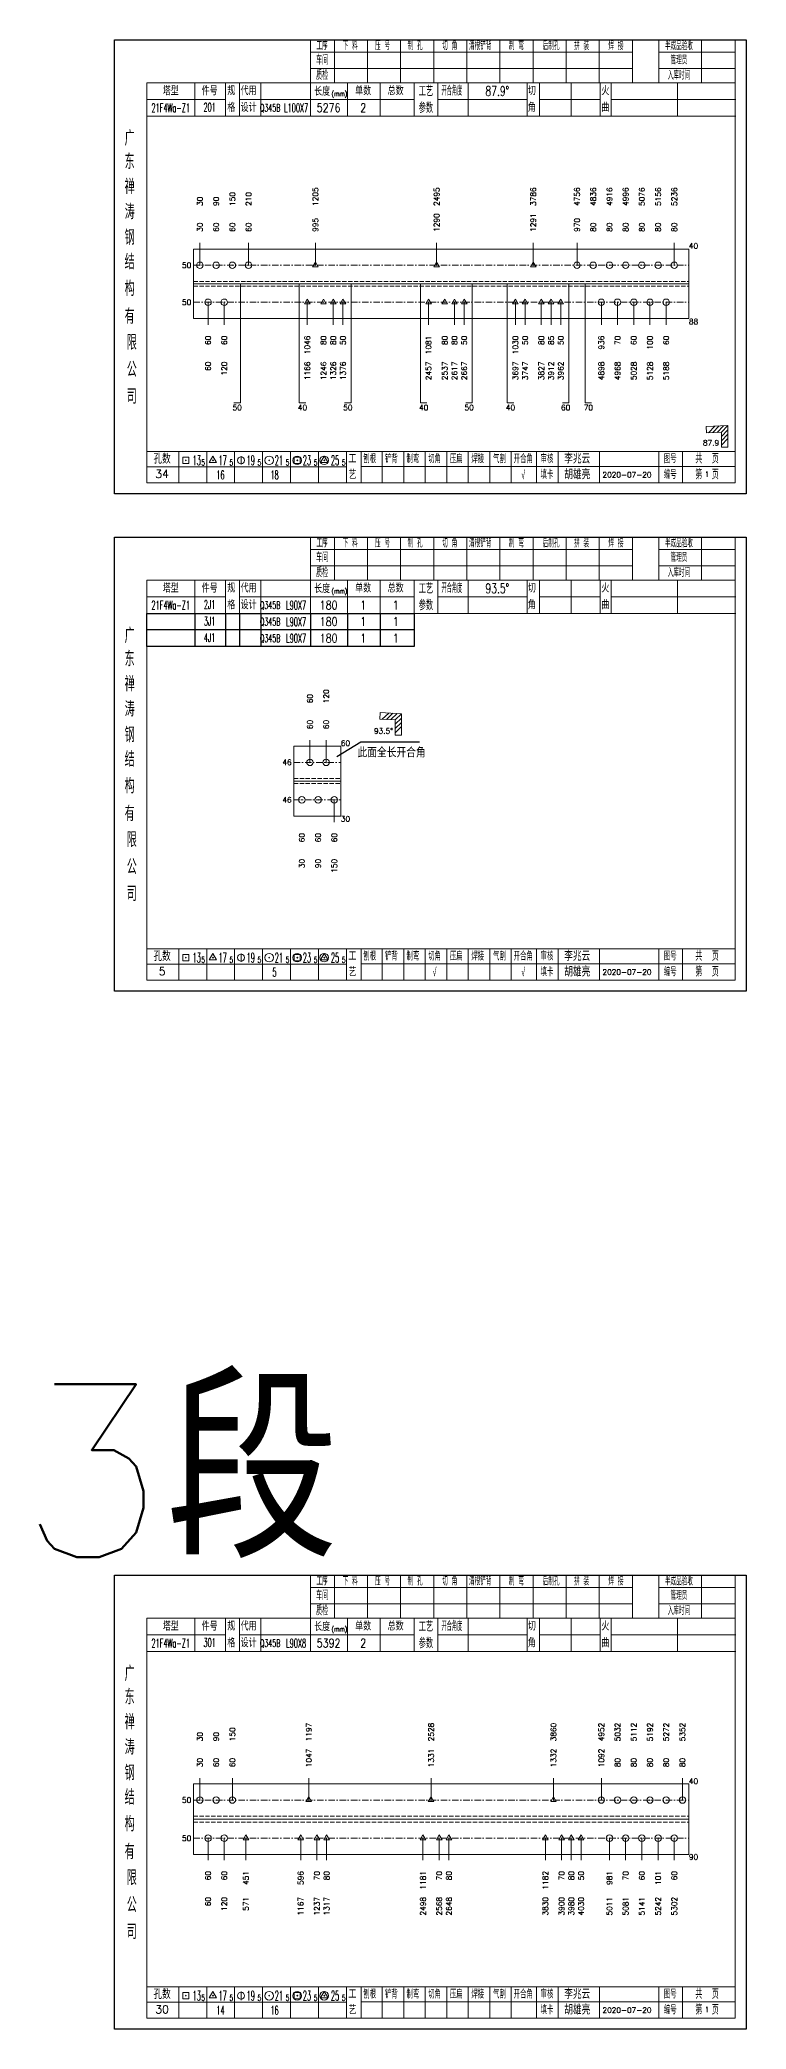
# Model space of a CAD drawing. Extents: x 1310 to 15542, y -76 to 8381.
# Drawn here: x 1482 to 1809, y 4374 to 5294 of the extents above; entities that cross this region are included whole.
import ezdxf
from ezdxf.enums import TextEntityAlignment as Align

# ---------------------------------------------------------------- set-up
doc = ezdxf.new("R2010")
doc.units = 0
doc.header["$MEASUREMENT"] = 0
doc.linetypes.add('一点画线', pattern=[5.2, 3, -1, 0.2, -1])
doc.linetypes.add('虚线', pattern=[2.75, 2, -0.75])
doc.layers.get('0').update_dxf_attribs({"linetype": 'CONTINUOUS', "lineweight": 25})
for name, color, linetype, lineweight in [('1', 7, 'CONTINUOUS', 25), ('2', 7, 'CONTINUOUS', 25), ('4', 7, 'CONTINUOUS', 25), ('5', 7, 'CONTINUOUS', 25)]:
    doc.layers.add(name, color=color, linetype=linetype, lineweight=lineweight)
doc.layers.add('文字', color=4, linetype='CONTINUOUS')
doc.styles.add('HZ', font='txt.shx', dxfattribs={"width": 0.7, "oblique": 12, "bigfont": 'hztxt.shx'})
doc.styles.get("Standard").update_dxf_attribs({"font": 'simplex.shx', "width": 0.7, "height": 3, "bigfont": 'gbhzfs.shx'})

# ---------------------------------------------------------------- blocks, each defined once
blk = doc.blocks.new('孔21.5')
at = {"layer": '5', "color": 7, "linetype": 'Continuous', "lineweight": 13}
for p, q in [((-0.1, -0.1), (0.1, 0.1)), ((0.1, -0.1), (-0.1, 0.1))]:
    blk.add_line(p, q, dxfattribs=at)
blk.add_circle((0, 0), 1, dxfattribs=at)
blk = doc.blocks.new('孔17.5')
at = {"layer": '5', "color": 7, "linetype": 'Continuous', "lineweight": 13}
for p, q in [((0, 1), (-0.866, -0.5)), ((-0.1, -0.1), (0.1, 0.1)), ((0.1, -0.1), (-0.1, 0.1)), ((0.866, -0.5), (0, 1)), ((-0.866, -0.5), (0.866, -0.5))]:
    blk.add_line(p, q, dxfattribs=at)
blk = doc.blocks.new('CTJGK')
at = {"color": 6, "linetype": 'Continuous'}
for p, q in [((0, 209.97), (292.13, 209.97)), ((0, 0), (0, 209.97)), ((292.13, 209.97), (292.13, 0)), ((292.13, 0), (0, 0))]:
    blk.add_line(p, q, dxfattribs=at)

msp = doc.modelspace()

# ---------------------------------------------------------------- linework, layer by layer
at = {"color": 7, "linetype": 'Continuous', "lineweight": 13}
for p, q in [((1555.922, 5189.404), (1555.922, 5199.854)), ((1578.422, 5189.404), (1578.422, 5199.854)), ((1609.322, 5189.404), (1609.322, 5199.854)), ((1665.389, 5189.404), (1665.389, 5199.854)), ((1710.052, 5189.404), (1710.052, 5199.854)), ((1730.302, 5189.404), (1730.302, 5199.854)), ((1775.302, 5189.404), (1775.302, 5199.854)), ((1559.672, 5172.304), (1559.672, 5161.854)), ((1567.172, 5172.304), (1567.172, 5161.854)), ((1605.572, 5172.304), (1605.572, 5161.854)), ((1617.572, 5172.304), (1617.572, 5161.854)), ((1622.072, 5172.304), (1622.072, 5161.854)), ((1661.639, 5172.304), (1661.639, 5161.854)), ((1673.639, 5172.304), (1673.639, 5161.854)), ((1678.139, 5172.304), (1678.139, 5161.854)), ((1701.802, 5172.304), (1701.802, 5161.854)), ((1706.302, 5172.304), (1706.302, 5161.854)), ((1713.802, 5172.304), (1713.802, 5161.854)), ((1718.302, 5172.304), (1718.302, 5161.854)), ((1722.802, 5172.304), (1722.802, 5161.854)), ((1741.552, 5172.304), (1741.552, 5161.854)), ((1749.052, 5172.304), (1749.052, 5161.854)), ((1756.552, 5172.304), (1756.552, 5161.854)), ((1764.052, 5172.304), (1764.052, 5161.854)), ((1771.552, 5172.304), (1771.552, 5161.854)), ((1606.81, 4959.551), (1606.81, 4969.884)), ((1614.31, 4959.551), (1614.31, 4969.884)), ((1618.06, 4942.217), (1618.06, 4931.884)), ((1555.922, 4479.717), (1555.922, 4489.884)), ((1570.922, 4479.717), (1570.922, 4489.884)), ((1606.263, 4479.717), (1606.263, 4489.884)), ((1662.823, 4479.717), (1662.823, 4489.884)), ((1719.425, 4479.717), (1719.425, 4489.884)), ((1741.552, 4479.717), (1741.552, 4489.884)), ((1779.052, 4479.717), (1779.052, 4489.884)), ((1559.672, 4462.051), (1559.672, 4451.884)), ((1567.172, 4462.051), (1567.172, 4451.884)), ((1577.186, 4462.051), (1577.186, 4451.884)), ((1602.513, 4462.051), (1602.513, 4451.884)), ((1610.013, 4462.051), (1610.013, 4451.884)), ((1614.513, 4462.051), (1614.513, 4451.884)), ((1659.073, 4462.051), (1659.073, 4451.884)), ((1666.573, 4462.051), (1666.573, 4451.884)), ((1671.073, 4462.051), (1671.073, 4451.884)), ((1715.675, 4462.051), (1715.675, 4451.884)), ((1723.175, 4462.051), (1723.175, 4451.884)), ((1727.675, 4462.051), (1727.675, 4451.884)), ((1732.175, 4462.051), (1732.175, 4451.884)), ((1745.302, 4462.051), (1745.302, 4451.884)), ((1752.802, 4462.051), (1752.802, 4451.884)), ((1760.302, 4462.051), (1760.302, 4451.884)), ((1767.802, 4462.051), (1767.802, 4451.884)), ((1775.302, 4462.051), (1775.302, 4451.884))]:
    msp.add_line(p, q, dxfattribs=at)
at = {"color": 7, "linetype": 'Continuous', "lineweight": 18}
for p, q in [((1552.922, 5196.904), (1552.922, 5164.804)), ((1552.922, 5196.904), (1782.052, 5196.904)), ((1782.052, 5196.904), (1782.052, 5164.804)), ((1552.922, 5180.854), (1782.052, 5180.854)), ((1599.31, 4967.051), (1621.06, 4967.051)), ((1621.06, 4967.051), (1621.06, 4934.717)), ((1599.31, 4950.884), (1621.06, 4950.884)), ((1552.922, 4487.217), (1552.922, 4454.551)), ((1552.922, 4487.217), (1782.052, 4487.217)), ((1782.052, 4487.217), (1782.052, 4454.551)), ((1552.922, 4470.884), (1782.052, 4470.884))]:
    msp.add_line(p, q, dxfattribs=at)
at = {"color": 3, "linetype": '一点画线', "lineweight": 13}
for p, q in [((1552.922, 5189.404), (1782.052, 5189.404)), ((1552.922, 5172.304), (1782.052, 5172.304)), ((1599.31, 4959.551), (1621.06, 4959.551)), ((1599.31, 4942.217), (1621.06, 4942.217)), ((1552.922, 4479.717), (1782.052, 4479.717)), ((1552.922, 4462.051), (1782.052, 4462.051))]:
    msp.add_line(p, q, dxfattribs=at)
at = {"color": 1, "linetype": '虚线', "lineweight": 18}
for p, q in [((1552.922, 5181.904), (1782.052, 5181.904)), ((1552.922, 5179.804), (1782.052, 5179.804)), ((1599.31, 4952.051), (1621.06, 4952.051)), ((1599.31, 4949.717), (1621.06, 4949.717)), ((1552.922, 4472.217), (1782.052, 4472.217)), ((1552.922, 4469.551), (1782.052, 4469.551))]:
    msp.add_line(p, q, dxfattribs=at)
at = {"linetype": 'Continuous'}
for p, q in [((1531.432, 5028.441), (1654.922, 5028.441)), ((1531.432, 5020.791), (1531.432, 5028.441)), ((1553.552, 5028.441), (1553.552, 5020.791)), ((1567.702, 5028.441), (1567.702, 5020.791)), ((1574.202, 5028.441), (1574.202, 5020.791)), ((1584.072, 5028.441), (1584.072, 5020.791)), ((1607.052, 5028.441), (1607.052, 5020.791)), ((1624.172, 5028.441), (1624.172, 5020.791)), ((1639.222, 5028.441), (1639.222, 5020.791)), ((1654.922, 5028.441), (1654.922, 5020.791)), ((1654.922, 5020.791), (1531.432, 5020.791)), ((1531.432, 5013.141), (1531.432, 5020.791)), ((1553.552, 5020.791), (1553.552, 5013.141)), ((1567.702, 5020.791), (1567.702, 5013.141)), ((1574.202, 5020.791), (1574.202, 5013.141)), ((1584.072, 5020.791), (1584.072, 5013.141)), ((1607.052, 5020.791), (1607.052, 5013.141)), ((1624.172, 5020.791), (1624.172, 5013.141)), ((1639.222, 5020.791), (1639.222, 5013.141)), ((1654.922, 5020.791), (1654.922, 5013.141)), ((1654.922, 5013.141), (1531.432, 5013.141))]:
    msp.add_line(p, q, dxfattribs=at)
at = {"color": 0, "linetype": 'Continuous'}
for p, q in [((1619.175, 4962.229), (1630.367, 4969.062)), ((1630.367, 4969.062), (1657.385, 4969.062))]:
    msp.add_line(p, q, dxfattribs=at)
at = {"layer": '1', "color": 7, "linetype": 'Continuous', "lineweight": 18}
for p, q in [((1552.922, 5164.804), (1782.052, 5164.804)), ((1599.31, 4934.717), (1621.06, 4934.717)), ((1552.922, 4454.551), (1782.052, 4454.551))]:
    msp.add_line(p, q, dxfattribs=at)
at = {"layer": '2', "color": 7, "linetype": 'Continuous', "lineweight": 13}
for p, q in [((1574.672, 5180.854), (1574.672, 5125.854)), ((1601.822, 5180.854), (1601.822, 5125.854)), ((1625.822, 5180.854), (1625.822, 5125.854)), ((1657.889, 5180.854), (1657.889, 5125.854)), ((1681.889, 5180.854), (1681.889, 5125.854)), ((1698.052, 5180.854), (1698.052, 5125.854)), ((1726.552, 5180.854), (1726.552, 5125.854)), ((1734.052, 5180.854), (1734.052, 5125.854)), ((1574.672, 5125.854), (1571.672, 5125.854)), ((1601.822, 5125.854), (1604.822, 5125.854)), ((1625.822, 5125.854), (1622.822, 5125.854)), ((1657.889, 5125.854), (1660.889, 5125.854)), ((1681.889, 5125.854), (1678.889, 5125.854)), ((1698.052, 5125.854), (1701.052, 5125.854)), ((1726.552, 5125.854), (1723.552, 5125.854)), ((1734.052, 5125.854), (1737.052, 5125.854)), ((1800.052, 5115.295), (1790.058, 5114.929)), ((1790.058, 5114.929), (1790.168, 5111.931)), ((1791.056, 5111.963), (1794.056, 5115.075)), ((1793.054, 5112.037), (1796.054, 5115.149)), ((1795.053, 5112.11), (1798.053, 5115.222)), ((1797.052, 5112.183), (1800.052, 5115.295)), ((1800.052, 5105.295), (1800.052, 5115.295)), ((1790.168, 5111.931), (1797.052, 5112.183)), ((1797.052, 5110.183), (1800.052, 5113.295)), ((1797.052, 5112.183), (1797.052, 5105.295)), ((1797.052, 5108.183), (1800.052, 5111.295)), ((1797.052, 5106.183), (1800.052, 5109.295)), ((1797.052, 5105.295), (1800.052, 5105.295)), ((1639.209, 4982.565), (1639.057, 4979.569)), ((1639.057, 4979.569), (1646.196, 4979.207)), ((1649.196, 4982.059), (1639.209, 4982.565)), ((1640.204, 4979.51), (1643.204, 4982.362)), ((1642.202, 4979.409), (1645.202, 4982.261)), ((1644.199, 4979.308), (1647.199, 4982.16)), ((1646.196, 4979.207), (1649.196, 4982.059)), ((1646.196, 4977.207), (1649.196, 4980.059)), ((1646.196, 4979.207), (1646.196, 4972.059)), ((1646.196, 4975.207), (1649.196, 4978.059)), ((1649.196, 4972.059), (1649.196, 4982.059)), ((1646.196, 4973.207), (1649.196, 4976.059)), ((1646.196, 4972.059), (1649.196, 4972.059)), ((1599.31, 4934.717), (1599.31, 4967.051))]:
    msp.add_line(p, q, dxfattribs=at)
at = {"layer": '4', "color": 1, "linetype": 'Continuous', "lineweight": 18}
for p, q in [((1516.422, 5293.681), (1516.422, 5083.711)), ((1808.552, 5293.681), (1516.422, 5293.681)), ((1607.052, 5293.681), (1607.052, 5273.841)), ((1618.082, 5293.681), (1618.082, 5273.821)), ((1633.392, 5293.681), (1633.392, 5273.821)), ((1648.712, 5293.681), (1648.712, 5273.821)), ((1664.022, 5293.681), (1664.022, 5273.821)), ((1679.332, 5293.681), (1679.332, 5273.821)), ((1694.642, 5293.681), (1694.642, 5273.821)), ((1709.962, 5293.681), (1709.962, 5273.821)), ((1725.272, 5293.681), (1725.272, 5273.821)), ((1740.582, 5293.681), (1740.582, 5273.821)), ((1755.892, 5293.681), (1755.892, 5273.841)), ((1755.892, 5293.681), (1755.892, 5273.821)), ((1768.172, 5293.681), (1768.172, 5273.821)), ((1787.922, 5293.681), (1787.922, 5273.821)), ((1803.502, 5293.681), (1803.502, 5273.821)), ((1808.552, 5263.881), (1808.552, 5293.681)), ((1755.892, 5287.951), (1607.052, 5287.951)), ((1755.892, 5280.471), (1607.052, 5280.471)), ((1803.502, 5287.951), (1768.172, 5287.951)), ((1803.502, 5280.471), (1768.172, 5280.471)), ((1531.432, 5273.821), (1531.432, 5088.761)), ((1803.502, 5273.821), (1531.432, 5273.821)), ((1553.552, 5273.831), (1553.552, 5258.411)), ((1567.702, 5258.411), (1567.702, 5273.821)), ((1574.202, 5258.411), (1574.202, 5273.821)), ((1584.072, 5273.821), (1584.072, 5258.411)), ((1607.052, 5273.841), (1607.052, 5258.411)), ((1624.172, 5273.821), (1624.172, 5258.411)), ((1639.222, 5273.821), (1639.222, 5258.411)), ((1654.922, 5273.821), (1654.922, 5258.411)), ((1665.982, 5273.821), (1665.982, 5258.411)), ((1679.932, 5273.821), (1679.932, 5258.411)), ((1707.232, 5273.821), (1707.232, 5258.411)), ((1712.992, 5273.821), (1712.992, 5258.411)), ((1727.612, 5273.821), (1727.612, 5258.411)), ((1741.072, 5273.821), (1741.072, 5258.411)), ((1746.062, 5273.821), (1746.062, 5258.411)), ((1776.802, 5273.821), (1776.802, 5258.411)), ((1803.502, 5088.761), (1803.502, 5273.821)), ((1567.702, 5266.061), (1531.432, 5266.061)), ((1654.922, 5266.111), (1574.202, 5266.111)), ((1665.982, 5266.111), (1707.232, 5266.111)), ((1712.992, 5266.111), (1741.072, 5266.111)), ((1746.062, 5266.111), (1803.682, 5266.111)), ((1808.552, 5083.711), (1808.552, 5263.881)), ((1803.682, 5258.411), (1531.432, 5258.411)), ((1531.432, 5103.291), (1803.502, 5103.291)), ((1546.122, 5103.291), (1546.122, 5088.761)), ((1559.052, 5088.761), (1559.052, 5103.291)), ((1571.982, 5103.291), (1571.982, 5088.761)), ((1584.902, 5088.761), (1584.902, 5103.291)), ((1597.832, 5103.291), (1597.832, 5088.761)), ((1610.762, 5088.761), (1610.762, 5103.291)), ((1623.682, 5088.761), (1623.682, 5103.291)), ((1630.552, 5088.761), (1630.552, 5103.291)), ((1640.212, 5088.761), (1640.212, 5103.291)), ((1650.152, 5088.761), (1650.152, 5103.291)), ((1660.092, 5088.761), (1660.092, 5103.291)), ((1670.042, 5088.761), (1670.042, 5103.291)), ((1679.982, 5088.761), (1679.982, 5103.291)), ((1689.922, 5088.761), (1689.922, 5103.291)), ((1699.872, 5088.761), (1699.872, 5103.291)), ((1711.512, 5088.761), (1711.512, 5103.291)), ((1721.662, 5088.761), (1721.662, 5103.291)), ((1740.722, 5088.761), (1740.722, 5103.291)), ((1768.102, 5088.761), (1768.102, 5103.291)), ((1779.062, 5088.761), (1779.062, 5103.291)), ((1623.682, 5096.161), (1531.432, 5096.161)), ((1531.432, 5088.761), (1803.502, 5088.761)), ((1630.512, 5096.321), (1803.502, 5096.321)), ((1516.422, 5083.711), (1808.552, 5083.711)), ((1516.422, 5063.711), (1516.422, 4853.741)), ((1808.552, 5063.711), (1516.422, 5063.711)), ((1607.052, 5063.711), (1607.052, 5043.871)), ((1618.082, 5063.711), (1618.082, 5043.851)), ((1633.392, 5063.711), (1633.392, 5043.851)), ((1648.712, 5063.711), (1648.712, 5043.851)), ((1664.022, 5063.711), (1664.022, 5043.851)), ((1679.332, 5063.711), (1679.332, 5043.851)), ((1694.642, 5063.711), (1694.642, 5043.851)), ((1709.962, 5063.711), (1709.962, 5043.851)), ((1725.272, 5063.711), (1725.272, 5043.851)), ((1740.582, 5063.711), (1740.582, 5043.851)), ((1755.892, 5063.711), (1755.892, 5043.871)), ((1755.892, 5063.711), (1755.892, 5043.851)), ((1768.172, 5063.711), (1768.172, 5043.851)), ((1787.922, 5063.711), (1787.922, 5043.851)), ((1803.502, 5063.711), (1803.502, 5043.851)), ((1808.552, 5033.911), (1808.552, 5063.711)), ((1755.892, 5057.981), (1607.052, 5057.981)), ((1755.892, 5050.501), (1607.052, 5050.501)), ((1803.502, 5057.981), (1768.172, 5057.981)), ((1803.502, 5050.501), (1768.172, 5050.501)), ((1531.432, 5043.851), (1531.432, 4858.791)), ((1803.502, 5043.851), (1531.432, 5043.851)), ((1553.552, 5043.861), (1553.552, 5028.441)), ((1567.702, 5028.441), (1567.702, 5043.851)), ((1574.202, 5028.441), (1574.202, 5043.851)), ((1584.072, 5043.851), (1584.072, 5028.441)), ((1607.052, 5043.871), (1607.052, 5028.441)), ((1624.172, 5043.851), (1624.172, 5028.441)), ((1639.222, 5043.851), (1639.222, 5028.441)), ((1654.922, 5043.851), (1654.922, 5028.441)), ((1665.982, 5043.851), (1665.982, 5028.441)), ((1679.932, 5043.851), (1679.932, 5028.441)), ((1707.232, 5043.851), (1707.232, 5028.441)), ((1712.992, 5043.851), (1712.992, 5028.441)), ((1727.612, 5043.851), (1727.612, 5028.441)), ((1741.072, 5043.851), (1741.072, 5028.441)), ((1746.062, 5043.851), (1746.062, 5028.441)), ((1776.802, 5043.851), (1776.802, 5028.441)), ((1803.502, 4858.791), (1803.502, 5043.851)), ((1567.702, 5036.091), (1531.432, 5036.091)), ((1654.922, 5036.141), (1574.202, 5036.141)), ((1665.982, 5036.141), (1707.232, 5036.141)), ((1712.992, 5036.141), (1741.072, 5036.141)), ((1746.062, 5036.141), (1803.682, 5036.141)), ((1808.552, 4853.741), (1808.552, 5033.911)), ((1803.682, 5028.441), (1531.432, 5028.441)), ((1531.432, 4873.321), (1803.502, 4873.321)), ((1546.122, 4873.321), (1546.122, 4858.791)), ((1559.052, 4858.791), (1559.052, 4873.321)), ((1571.982, 4873.321), (1571.982, 4858.791)), ((1584.902, 4858.791), (1584.902, 4873.321)), ((1597.832, 4873.321), (1597.832, 4858.791)), ((1610.762, 4858.791), (1610.762, 4873.321)), ((1623.682, 4858.791), (1623.682, 4873.321)), ((1630.552, 4858.791), (1630.552, 4873.321)), ((1640.212, 4858.791), (1640.212, 4873.321)), ((1650.152, 4858.791), (1650.152, 4873.321)), ((1660.092, 4858.791), (1660.092, 4873.321)), ((1670.042, 4858.791), (1670.042, 4873.321)), ((1679.982, 4858.791), (1679.982, 4873.321)), ((1689.922, 4858.791), (1689.922, 4873.321)), ((1699.872, 4858.791), (1699.872, 4873.321)), ((1711.512, 4858.791), (1711.512, 4873.321)), ((1721.662, 4858.791), (1721.662, 4873.321)), ((1740.722, 4858.791), (1740.722, 4873.321)), ((1768.102, 4858.791), (1768.102, 4873.321)), ((1779.062, 4858.791), (1779.062, 4873.321)), ((1623.682, 4866.191), (1531.432, 4866.191)), ((1531.432, 4858.791), (1803.502, 4858.791)), ((1630.512, 4866.351), (1803.502, 4866.351)), ((1516.422, 4853.741), (1808.552, 4853.741)), ((1516.422, 4583.711), (1516.422, 4373.741)), ((1808.552, 4583.711), (1516.422, 4583.711)), ((1607.052, 4583.711), (1607.052, 4563.871)), ((1618.082, 4583.711), (1618.082, 4563.851)), ((1633.392, 4583.711), (1633.392, 4563.851)), ((1648.712, 4583.711), (1648.712, 4563.851)), ((1664.022, 4583.711), (1664.022, 4563.851)), ((1679.332, 4583.711), (1679.332, 4563.851)), ((1694.642, 4583.711), (1694.642, 4563.851)), ((1709.962, 4583.711), (1709.962, 4563.851)), ((1725.272, 4583.711), (1725.272, 4563.851)), ((1740.582, 4583.711), (1740.582, 4563.851)), ((1755.892, 4583.711), (1755.892, 4563.871)), ((1755.892, 4583.711), (1755.892, 4563.851)), ((1768.172, 4583.711), (1768.172, 4563.851)), ((1787.922, 4583.711), (1787.922, 4563.851)), ((1803.502, 4583.711), (1803.502, 4563.851)), ((1808.552, 4553.911), (1808.552, 4583.711)), ((1755.892, 4577.981), (1607.052, 4577.981)), ((1803.502, 4577.981), (1768.172, 4577.981)), ((1531.432, 4563.851), (1531.432, 4378.791)), ((1803.502, 4563.851), (1531.432, 4563.851)), ((1553.552, 4563.861), (1553.552, 4548.441)), ((1567.702, 4548.441), (1567.702, 4563.851)), ((1574.202, 4548.441), (1574.202, 4563.851)), ((1584.072, 4563.851), (1584.072, 4548.441)), ((1755.892, 4570.501), (1607.052, 4570.501)), ((1607.052, 4563.871), (1607.052, 4548.441)), ((1624.172, 4563.851), (1624.172, 4548.441)), ((1639.222, 4563.851), (1639.222, 4548.441)), ((1654.922, 4563.851), (1654.922, 4548.441)), ((1665.982, 4563.851), (1665.982, 4548.441)), ((1679.932, 4563.851), (1679.932, 4548.441)), ((1707.232, 4563.851), (1707.232, 4548.441)), ((1712.992, 4563.851), (1712.992, 4548.441)), ((1727.612, 4563.851), (1727.612, 4548.441)), ((1741.072, 4563.851), (1741.072, 4548.441)), ((1746.062, 4563.851), (1746.062, 4548.441)), ((1803.502, 4570.501), (1768.172, 4570.501)), ((1776.802, 4563.851), (1776.802, 4548.441)), ((1803.502, 4378.791), (1803.502, 4563.851)), ((1567.702, 4556.091), (1531.432, 4556.091)), ((1654.922, 4556.141), (1574.202, 4556.141)), ((1665.982, 4556.141), (1707.232, 4556.141)), ((1712.992, 4556.141), (1741.072, 4556.141)), ((1746.062, 4556.141), (1803.682, 4556.141)), ((1808.552, 4373.741), (1808.552, 4553.911)), ((1803.682, 4548.441), (1531.432, 4548.441)), ((1531.432, 4393.321), (1803.502, 4393.321)), ((1546.122, 4393.321), (1546.122, 4378.791)), ((1559.052, 4378.791), (1559.052, 4393.321)), ((1571.982, 4393.321), (1571.982, 4378.791)), ((1584.902, 4378.791), (1584.902, 4393.321)), ((1597.832, 4393.321), (1597.832, 4378.791)), ((1610.762, 4378.791), (1610.762, 4393.321)), ((1623.682, 4378.791), (1623.682, 4393.321)), ((1630.552, 4378.791), (1630.552, 4393.321)), ((1640.212, 4378.791), (1640.212, 4393.321)), ((1650.152, 4378.791), (1650.152, 4393.321)), ((1660.092, 4378.791), (1660.092, 4393.321)), ((1670.042, 4378.791), (1670.042, 4393.321)), ((1679.982, 4378.791), (1679.982, 4393.321)), ((1689.922, 4378.791), (1689.922, 4393.321)), ((1699.872, 4378.791), (1699.872, 4393.321)), ((1711.512, 4378.791), (1711.512, 4393.321)), ((1721.662, 4378.791), (1721.662, 4393.321)), ((1740.722, 4378.791), (1740.722, 4393.321)), ((1768.102, 4378.791), (1768.102, 4393.321)), ((1779.062, 4378.791), (1779.062, 4393.321)), ((1623.682, 4386.191), (1531.432, 4386.191)), ((1630.512, 4386.351), (1803.502, 4386.351)), ((1516.422, 4373.741), (1808.552, 4373.741)), ((1531.432, 4378.791), (1803.502, 4378.791))]:
    msp.add_line(p, q, dxfattribs=at)
at = {"layer": '4', "color": 7, "linetype": 'Continuous', "lineweight": 13}
for p, q in [((1548.008, 5097.797), (1548.008, 5100.625)), ((1548.008, 5100.625), (1550.836, 5100.625)), ((1550.836, 5097.797), (1548.008, 5097.797)), ((1549.222, 5099.011), (1549.622, 5099.411)), ((1549.622, 5099.011), (1549.222, 5099.411)), ((1550.836, 5100.625), (1550.836, 5097.797)), ((1561.922, 5101.211), (1560.19, 5098.211)), ((1560.19, 5098.211), (1563.654, 5098.211)), ((1561.722, 5099.011), (1562.122, 5099.411)), ((1562.122, 5099.011), (1561.722, 5099.411)), ((1563.654, 5098.211), (1561.922, 5101.211)), ((1574.922, 5101.211), (1574.922, 5097.211)), ((1587.722, 5099.011), (1588.122, 5099.411)), ((1588.122, 5099.011), (1587.722, 5099.411)), ((1599.508, 5097.797), (1599.508, 5100.625)), ((1599.508, 5100.625), (1602.336, 5100.625)), ((1602.336, 5097.797), (1599.508, 5097.797)), ((1600.722, 5099.011), (1601.122, 5099.411)), ((1601.122, 5099.011), (1600.722, 5099.411)), ((1602.336, 5100.625), (1602.336, 5097.797)), ((1613.422, 5101.211), (1611.69, 5098.211)), ((1611.69, 5098.211), (1615.154, 5098.211)), ((1613.222, 5099.011), (1613.622, 5099.411)), ((1613.622, 5099.011), (1613.222, 5099.411)), ((1615.154, 5098.211), (1613.422, 5101.211)), ((1548.008, 4867.827), (1548.008, 4870.655)), ((1548.008, 4870.655), (1550.836, 4870.655)), ((1550.836, 4867.827), (1548.008, 4867.827)), ((1549.222, 4869.041), (1549.622, 4869.441)), ((1549.622, 4869.041), (1549.222, 4869.441)), ((1550.836, 4870.655), (1550.836, 4867.827)), ((1561.922, 4871.241), (1560.19, 4868.241)), ((1560.19, 4868.241), (1563.654, 4868.241)), ((1561.722, 4869.041), (1562.122, 4869.441)), ((1562.122, 4869.041), (1561.722, 4869.441)), ((1563.654, 4868.241), (1561.922, 4871.241)), ((1574.922, 4871.241), (1574.922, 4867.241)), ((1587.722, 4869.041), (1588.122, 4869.441)), ((1588.122, 4869.041), (1587.722, 4869.441)), ((1599.508, 4867.827), (1599.508, 4870.655)), ((1599.508, 4870.655), (1602.336, 4870.655)), ((1602.336, 4867.827), (1599.508, 4867.827)), ((1600.722, 4869.041), (1601.122, 4869.441)), ((1601.122, 4869.041), (1600.722, 4869.441)), ((1602.336, 4870.655), (1602.336, 4867.827)), ((1613.422, 4871.241), (1611.69, 4868.241)), ((1611.69, 4868.241), (1615.154, 4868.241)), ((1613.222, 4869.041), (1613.622, 4869.441)), ((1613.622, 4869.041), (1613.222, 4869.441)), ((1615.154, 4868.241), (1613.422, 4871.241)), ((1548.008, 4387.827), (1548.008, 4390.655)), ((1548.008, 4390.655), (1550.836, 4390.655)), ((1549.222, 4389.041), (1549.622, 4389.441)), ((1549.622, 4389.041), (1549.222, 4389.441)), ((1550.836, 4390.655), (1550.836, 4387.827)), ((1561.922, 4391.241), (1560.19, 4388.241)), ((1560.19, 4388.241), (1563.654, 4388.241)), ((1561.722, 4389.041), (1562.122, 4389.441)), ((1562.122, 4389.041), (1561.722, 4389.441)), ((1563.654, 4388.241), (1561.922, 4391.241)), ((1574.922, 4391.241), (1574.922, 4387.241)), ((1587.722, 4389.041), (1588.122, 4389.441)), ((1588.122, 4389.041), (1587.722, 4389.441)), ((1599.508, 4387.827), (1599.508, 4390.655)), ((1599.508, 4390.655), (1602.336, 4390.655)), ((1600.722, 4389.041), (1601.122, 4389.441)), ((1601.122, 4389.041), (1600.722, 4389.441)), ((1602.336, 4390.655), (1602.336, 4387.827)), ((1613.422, 4391.241), (1611.69, 4388.241)), ((1611.69, 4388.241), (1615.154, 4388.241)), ((1613.222, 4389.041), (1613.622, 4389.441)), ((1613.622, 4389.041), (1613.222, 4389.441)), ((1615.154, 4388.241), (1613.422, 4391.241)), ((1550.836, 4387.827), (1548.008, 4387.827)), ((1602.336, 4387.827), (1599.508, 4387.827))]:
    msp.add_line(p, q, dxfattribs=at)
for centre, radius in [((1574.922, 5099.211), 1.6), ((1587.922, 5099.211), 2), ((1600.922, 5099.211), 2), ((1613.422, 5099.211), 2), ((1574.922, 4869.241), 1.6), ((1587.922, 4869.241), 2), ((1600.922, 4869.241), 2), ((1613.422, 4869.241), 2), ((1574.922, 4389.241), 1.6), ((1587.922, 4389.241), 2), ((1600.922, 4389.241), 2), ((1613.422, 4389.241), 2)]:
    msp.add_circle(centre, radius, dxfattribs=at)

# ---------------------------------------------------------------- block references
at = {"color": 0, "linetype": 'Continuous'}
for p in [(1516.422, 5083.711), (1516.422, 4853.741), (1516.422, 4373.741)]:
    msp.add_blockref('CTJGK', p, dxfattribs=at)
at = {"color": 8, "linetype": 'Continuous', "lineweight": 9, "xscale": 1.5, "yscale": 1.5, "zscale": 1.5}
for name, p in [('孔21.5', (1555.922, 5189.404)), ('孔21.5', (1563.422, 5189.404)), ('孔21.5', (1570.922, 5189.404)), ('孔21.5', (1578.422, 5189.404)), ('孔17.5', (1609.322, 5189.404)), ('孔17.5', (1665.389, 5189.404)), ('孔17.5', (1710.052, 5189.404)), ('孔21.5', (1730.302, 5189.404)), ('孔21.5', (1737.802, 5189.404)), ('孔21.5', (1745.302, 5189.404)), ('孔21.5', (1752.802, 5189.404)), ('孔21.5', (1760.302, 5189.404)), ('孔21.5', (1767.802, 5189.404)), ('孔21.5', (1775.302, 5189.404)), ('孔21.5', (1606.81, 4959.551)), ('孔21.5', (1614.31, 4959.551)), ('孔21.5', (1555.922, 4479.717)), ('孔21.5', (1563.422, 4479.717)), ('孔21.5', (1570.922, 4479.717)), ('孔17.5', (1606.263, 4479.717)), ('孔17.5', (1662.823, 4479.717)), ('孔17.5', (1719.425, 4479.717)), ('孔21.5', (1741.552, 4479.717)), ('孔21.5', (1749.052, 4479.717)), ('孔21.5', (1756.552, 4479.717)), ('孔21.5', (1764.052, 4479.717)), ('孔21.5', (1771.552, 4479.717)), ('孔21.5', (1779.052, 4479.717))]:
    msp.add_blockref(name, p, dxfattribs=at)
at = {"layer": '1', "color": 8, "linetype": 'Continuous', "lineweight": 9, "xscale": 1.5, "yscale": 1.5, "zscale": 1.5}
for name, p in [('孔21.5', (1559.672, 5172.304)), ('孔21.5', (1567.172, 5172.304)), ('孔17.5', (1605.572, 5172.304)), ('孔17.5', (1613.072, 5172.304)), ('孔17.5', (1617.572, 5172.304)), ('孔17.5', (1622.072, 5172.304)), ('孔17.5', (1661.639, 5172.304)), ('孔17.5', (1669.139, 5172.304)), ('孔17.5', (1673.639, 5172.304)), ('孔17.5', (1678.139, 5172.304)), ('孔17.5', (1701.802, 5172.304)), ('孔17.5', (1706.302, 5172.304)), ('孔17.5', (1713.802, 5172.304)), ('孔17.5', (1718.302, 5172.304)), ('孔17.5', (1722.802, 5172.304)), ('孔21.5', (1741.552, 5172.304)), ('孔21.5', (1749.052, 5172.304)), ('孔21.5', (1756.552, 5172.304)), ('孔21.5', (1764.052, 5172.304)), ('孔21.5', (1771.552, 5172.304)), ('孔21.5', (1603.06, 4942.217)), ('孔21.5', (1610.56, 4942.217)), ('孔21.5', (1618.06, 4942.217)), ('孔21.5', (1559.672, 4462.051)), ('孔21.5', (1567.172, 4462.051)), ('孔17.5', (1577.186, 4462.051)), ('孔17.5', (1602.513, 4462.051)), ('孔17.5', (1610.013, 4462.051)), ('孔17.5', (1614.513, 4462.051)), ('孔17.5', (1659.073, 4462.051)), ('孔17.5', (1666.573, 4462.051)), ('孔17.5', (1671.073, 4462.051)), ('孔17.5', (1715.675, 4462.051)), ('孔17.5', (1723.175, 4462.051)), ('孔17.5', (1727.675, 4462.051)), ('孔17.5', (1732.175, 4462.051)), ('孔21.5', (1745.302, 4462.051)), ('孔21.5', (1752.802, 4462.051)), ('孔21.5', (1760.302, 4462.051)), ('孔21.5', (1767.802, 4462.051)), ('孔21.5', (1775.302, 4462.051))]:
    msp.add_blockref(name, p, dxfattribs=at)

# ---------------------------------------------------------------- texts
at = {"color": 7, "linetype": 'Continuous', "lineweight": 13}
for s, p in [('30', (1555.922, 5216.854)), ('90', (1563.422, 5216.854)), ('150', (1570.922, 5216.854)), ('210', (1578.422, 5216.854)), ('1205', (1609.322, 5216.854)), ('2495', (1665.389, 5216.854)), ('3786', (1710.052, 5216.854)), ('4756', (1730.302, 5216.854)), ('4836', (1737.802, 5216.854)), ('4916', (1745.302, 5216.854)), ('4996', (1752.802, 5216.854)), ('5076', (1760.302, 5216.854)), ('5156', (1767.802, 5216.854)), ('5236', (1775.302, 5216.854)), ('60', (1606.81, 4986.884)), ('120', (1614.31, 4986.884)), ('30', (1555.922, 4506.884)), ('90', (1563.422, 4506.884)), ('150', (1570.922, 4506.884)), ('1197', (1606.263, 4506.884)), ('2528', (1662.823, 4506.884)), ('3860', (1719.425, 4506.884)), ('4952', (1741.552, 4506.884)), ('5032', (1749.052, 4506.884)), ('5112', (1756.552, 4506.884)), ('5192', (1764.052, 4506.884)), ('5272', (1771.552, 4506.884)), ('5352', (1779.052, 4506.884))]:
    msp.add_text(s, height=2.5, rotation=90, dxfattribs=at).set_placement(p, align=Align.MIDDLE_LEFT)
at = {"color": 8, "linetype": 'Continuous', "lineweight": 9}
for s, p in [('30', (1555.922, 5204.854)), ('60', (1563.422, 5204.854)), ('60', (1570.922, 5204.854)), ('60', (1578.422, 5204.854)), ('995', (1609.322, 5204.854)), ('1290', (1665.389, 5204.854)), ('1291', (1710.052, 5204.854)), ('970', (1730.302, 5204.854)), ('80', (1737.802, 5204.854)), ('80', (1745.302, 5204.854)), ('80', (1752.802, 5204.854)), ('80', (1760.302, 5204.854)), ('80', (1767.802, 5204.854)), ('80', (1775.302, 5204.854)), ('60', (1606.81, 4974.884)), ('60', (1614.31, 4974.884)), ('30', (1555.922, 4494.884)), ('60', (1563.422, 4494.884)), ('60', (1570.922, 4494.884)), ('1047', (1606.263, 4494.884)), ('1331', (1662.823, 4494.884)), ('1332', (1719.425, 4494.884)), ('1092', (1741.552, 4494.884)), ('80', (1749.052, 4494.884)), ('80', (1756.552, 4494.884)), ('80', (1764.052, 4494.884)), ('80', (1771.552, 4494.884)), ('80', (1779.052, 4494.884))]:
    msp.add_text(s, height=2.5, rotation=90, dxfattribs=at).set_placement(p, align=Align.MIDDLE_LEFT)
at = {"color": 7, "linetype": 'Continuous', "lineweight": 13}
for s, p in [('40', (1782.052, 5198.354)), ('60', (1621.06, 4968.384)), ('40', (1782.052, 4488.384))]:
    msp.add_text(s, height=2.5, dxfattribs=at).set_placement(p, align=Align.MIDDLE_LEFT)
for s, p in [('50', (1551.922, 5189.404)), ('50', (1551.922, 5172.304)), ('46', (1598.31, 4959.551)), ('46', (1598.31, 4942.217)), ('50', (1551.922, 4479.717)), ('50', (1551.922, 4462.051))]:
    msp.add_text(s, height=2.5, dxfattribs=at).set_placement(p, align=Align.MIDDLE_RIGHT)
at = {"color": 2, "style": 'HZ'}
msp.add_text('此面全长开合角', height=4.5, dxfattribs=at).set_placement((1628.805, 4961.833))
at = {"layer": '1', "color": 7, "linetype": 'Continuous', "lineweight": 13}
for s, p in [('88', (1782.052, 5163.354)), ('30', (1621.06, 4933.384)), ('90', (1782.052, 4453.384))]:
    msp.add_text(s, height=2.5, dxfattribs=at).set_placement(p, align=Align.MIDDLE_LEFT)
at = {"layer": '1', "color": 8, "linetype": 'Continuous', "lineweight": 9}
for s, p in [('60', (1559.672, 5156.854)), ('60', (1567.172, 5156.854)), ('1046', (1605.572, 5156.854)), ('80', (1613.072, 5156.854)), ('80', (1617.572, 5156.854)), ('50', (1622.072, 5156.854)), ('1081', (1661.639, 5156.854)), ('80', (1669.139, 5156.854)), ('80', (1673.639, 5156.854)), ('50', (1678.139, 5156.854)), ('1030', (1701.802, 5156.854)), ('50', (1706.302, 5156.854)), ('80', (1713.802, 5156.854)), ('85', (1718.302, 5156.854)), ('50', (1722.802, 5156.854)), ('936', (1741.552, 5156.854)), ('70', (1749.052, 5156.854)), ('60', (1756.552, 5156.854)), ('100', (1764.052, 5156.854)), ('60', (1771.552, 5156.854)), ('60', (1603.06, 4926.884)), ('60', (1610.56, 4926.884)), ('60', (1618.06, 4926.884)), ('60', (1559.672, 4446.884)), ('60', (1567.172, 4446.884)), ('451', (1577.186, 4446.884)), ('596', (1602.513, 4446.884)), ('70', (1610.013, 4446.884)), ('80', (1614.513, 4446.884)), ('1181', (1659.073, 4446.884)), ('70', (1666.573, 4446.884)), ('80', (1671.073, 4446.884)), ('1182', (1715.675, 4446.884)), ('70', (1723.175, 4446.884)), ('80', (1727.675, 4446.884)), ('50', (1732.175, 4446.884)), ('981', (1745.302, 4446.884)), ('70', (1752.802, 4446.884)), ('60', (1760.302, 4446.884)), ('101', (1767.802, 4446.884)), ('60', (1775.302, 4446.884))]:
    msp.add_text(s, height=2.5, rotation=90, dxfattribs=at).set_placement(p, align=Align.MIDDLE_RIGHT)
at = {"layer": '1', "color": 7, "linetype": 'Continuous', "lineweight": 13}
for s, p in [('60', (1559.672, 5144.854)), ('120', (1567.172, 5144.854)), ('1166', (1605.572, 5144.854)), ('1246', (1613.072, 5144.854)), ('1326', (1617.572, 5144.854)), ('1376', (1622.072, 5144.854)), ('2457', (1661.639, 5144.854)), ('2537', (1669.139, 5144.854)), ('2617', (1673.639, 5144.854)), ('2667', (1678.139, 5144.854)), ('3697', (1701.802, 5144.854)), ('3747', (1706.302, 5144.854)), ('3827', (1713.802, 5144.854)), ('3912', (1718.302, 5144.854)), ('3962', (1722.802, 5144.854)), ('4898', (1741.552, 5144.854)), ('4968', (1749.052, 5144.854)), ('5028', (1756.552, 5144.854)), ('5128', (1764.052, 5144.854)), ('5188', (1771.552, 5144.854)), ('30', (1603.06, 4914.884)), ('90', (1610.56, 4914.884)), ('150', (1618.06, 4914.884)), ('60', (1559.672, 4434.884)), ('120', (1567.172, 4434.884)), ('1167', (1602.513, 4434.884)), ('1237', (1610.013, 4434.884)), ('1317', (1614.513, 4434.884)), ('2498', (1659.073, 4434.884)), ('2568', (1666.573, 4434.884)), ('2648', (1671.073, 4434.884)), ('3830', (1715.675, 4434.884)), ('3900', (1723.175, 4434.884)), ('3980', (1727.675, 4434.884)), ('4030', (1732.175, 4434.884)), ('5242', (1767.802, 4434.884)), ('5302', (1775.302, 4434.884)), ('571', (1577.186, 4434.884)), ('5011', (1745.302, 4434.884)), ('5081', (1752.802, 4434.884)), ('5141', (1760.302, 4434.884))]:
    msp.add_text(s, height=2.5, rotation=90, dxfattribs=at).set_placement(p, align=Align.MIDDLE_RIGHT)
at = {"layer": '2', "color": 7, "linetype": 'Continuous', "lineweight": 13}
for s, p in [('50', (1573.172, 5124.854)), ('40', (1603.322, 5124.854)), ('50', (1624.322, 5124.854)), ('40', (1659.389, 5124.854)), ('50', (1680.389, 5124.854)), ('40', (1699.552, 5124.854)), ('60', (1725.052, 5124.854)), ('70', (1735.552, 5124.854))]:
    msp.add_text(s, height=2.5, dxfattribs=at).set_placement(p, align=Align.TOP_CENTER)
for s, p in [('87.9', (1796.052, 5105.295)), ('93.5%%D', (1645.196, 4972.059))]:
    msp.add_text(s, height=2.5, dxfattribs=at).set_placement(p, align=Align.BOTTOM_RIGHT)
at = {"layer": '4', "color": 1, "linetype": 'Continuous', "lineweight": 25}
for s, height, width, p in [('工序', 3.7, 0.7, (1612.422, 5290.811)), ('下 料', 3.7, 0.7, (1625.422, 5290.811)), ('压 号', 3.7, 0.7, (1640.422, 5290.811)), ('制 孔', 3.7, 0.7, (1655.422, 5290.811)), ('切 角', 3.7, 0.7, (1671.422, 5290.811)), ('清根铲背 ', 3.7, 0.7, (1686.422, 5290.811)), (' 制 弯', 3.7, 0.7, (1701.422, 5290.811)), (' 后制孔', 3.7, 0.7, (1717.422, 5290.811)), ('拼 装', 3.7, 0.7, (1732.422, 5290.811)), (' 焊 接', 3.7, 0.7, (1747.422, 5290.811)), ('半成品验收', 3.7, 0.7, (1777.422, 5290.811)), ('车间', 4, 0.7, (1612.422, 5284.211)), ('管理员', 3.7, 0.7, (1777.422, 5284.211)), ('质检', 4, 0.7, (1612.422, 5277.151)), ('工艺', 4.8, 0.7, (1660.422, 5269.971)), ('开合角度', 4, 0.6, (1672.422, 5269.971)), ('87.9%%d', 4.47, 0.7, (1693.422, 5269.971)), ('入库时间', 3.7, 0.7, (1777.422, 5277.151)), ('21F4Wa-Z1', 4, 0.5, (1542.422, 5262.231)), ('201', 4, 0.5, (1560.422, 5262.481)), ('Q345B', 3.5, 0.5, (1588.422, 5262.211)), ('L100X7', 4, 0.5, (1600.422, 5262.211)), ('5276', 4, 0.8, (1615.422, 5262.261)), ('(mm)', 2.24, 0.7, (1620.422, 5268.711)), ('2', 4, 0.8, (1631.422, 5262.261)), ('参数', 4.8, 0.7, (1660.422, 5262.261)), ('广', 6.96, 0.7, (1523.422, 5248.181)), ('东', 6.96, 0.7, (1523.422, 5237.391)), ('禅', 6.96, 0.7, (1523.422, 5225.801)), ('涛', 6.96, 0.7, (1523.422, 5214.201)), ('钢', 6.96, 0.7, (1523.422, 5202.311)), ('结', 6.96, 0.7, (1523.422, 5191.001)), ('构', 6.96, 0.7, (1523.422, 5178.621)), ('有', 6.96, 0.7, (1523.422, 5165.811)), ('限', 6.96, 0.7, (1524.422, 5153.811)), ('公', 6.96, 0.7, (1524.422, 5141.271)), ('司', 6.96, 0.7, (1524.422, 5128.791)), ('13', 4.47, 0.5, (1554.422, 5099.211)), ('5', 2.68, 0.6, (1557.422, 5098.211)), ('17', 4.47, 0.5, (1566.422, 5099.211)), ('5', 2.68, 0.6, (1570.422, 5098.211)), ('19', 4.47, 0.5, (1579.422, 5099.211)), ('5', 2.68, 0.6, (1583.422, 5098.211)), ('21', 4.47, 0.5, (1592.422, 5099.211)), ('5', 2.68, 0.6, (1596.422, 5098.211)), ('23', 4.47, 0.5, (1605.422, 5099.211)), ('5', 2.68, 0.6, (1609.422, 5098.211)), ('25', 4.47, 0.5, (1618.422, 5099.211)), ('5', 2.68, 0.6, (1622.422, 5098.211)), ('刨根', 3.7, 0.8, (1634.422, 5099.811)), ('铲背', 3.7, 0.8, (1644.422, 5099.811)), ('制弯', 3.7, 0.8, (1654.422, 5099.811)), ('切角', 3.7, 0.8, (1664.422, 5099.811)), ('压扁', 3.7, 0.8, (1674.422, 5099.811)), ('焊接', 3.7, 0.8, (1684.422, 5099.811)), ('气割', 3.7, 0.8, (1694.422, 5099.811)), ('开合角', 3.7, 0.8, (1705.422, 5099.811)), ('审核', 3.7, 0.8, (1716.422, 5099.811)), ('图号', 3.7, 0.8, (1773.422, 5099.811)), ('共  页', 4, 0.8, (1790.422, 5099.811)), ('16', 4, 0.5, (1565.422, 5092.461)), ('18', 4, 0.5, (1590.422, 5092.461)), ('√', 4, 0.6, (1705.422, 5092.541)), ('填卡', 3.7, 0.8, (1716.422, 5092.541)), ('编号', 3.7, 0.8, (1773.422, 5092.541)), ('第  页', 4, 0.8, (1790.422, 5092.541)), ('工序', 3.7, 0.7, (1612.422, 5060.841)), ('下 料', 3.7, 0.7, (1625.422, 5060.841)), ('压 号', 3.7, 0.7, (1640.422, 5060.841)), ('制 孔', 3.7, 0.7, (1655.422, 5060.841)), ('切 角', 3.7, 0.7, (1671.422, 5060.841)), ('清根铲背 ', 3.7, 0.7, (1686.422, 5060.841)), (' 制 弯', 3.7, 0.7, (1701.422, 5060.841)), (' 后制孔', 3.7, 0.7, (1717.422, 5060.841)), ('拼 装', 3.7, 0.7, (1732.422, 5060.841)), (' 焊 接', 3.7, 0.7, (1747.422, 5060.841)), ('半成品验收', 3.7, 0.7, (1777.422, 5060.841)), ('车间', 4, 0.7, (1612.422, 5054.241)), ('管理员', 3.7, 0.7, (1777.422, 5054.241)), ('质检', 4, 0.7, (1612.422, 5047.181)), ('工艺', 4.8, 0.7, (1660.422, 5040.001)), ('开合角度', 4, 0.6, (1672.422, 5040.001)), ('93.5%%D', 4.47, 0.7, (1693.422, 5040.001)), ('入库时间', 3.7, 0.7, (1777.422, 5047.181)), ('21F4Wa-Z1', 4, 0.5, (1542.422, 5032.261)), ('2J1', 4, 0.5, (1560.422, 5032.511)), ('Q345B', 3.5, 0.5, (1588.422, 5032.241)), ('L90X7', 4, 0.5, (1600.422, 5032.241)), ('180', 4, 0.8, (1615.422, 5032.291)), ('(mm)', 2.24, 0.7, (1620.422, 5038.741)), ('1', 4, 0.8, (1631.422, 5032.291)), ('1', 4, 0.8, (1646.472, 5032.291)), ('参数', 4.8, 0.7, (1660.422, 5032.291)), ('3J1', 4, 0.5, (1560.422, 5024.861)), ('Q345B', 3.5, 0.5, (1588.422, 5024.591)), ('L90X7', 4, 0.5, (1600.422, 5024.591)), ('180', 4, 0.8, (1615.422, 5024.641)), ('1', 4, 0.8, (1631.422, 5024.641)), ('1', 4, 0.8, (1646.472, 5024.641)), ('广', 6.96, 0.7, (1523.422, 5018.211)), ('4J1', 4, 0.5, (1560.422, 5017.211)), ('Q345B', 3.5, 0.5, (1588.422, 5016.941)), ('L90X7', 4, 0.5, (1600.422, 5016.941)), ('180', 4, 0.8, (1615.422, 5016.991)), ('1', 4, 0.8, (1631.422, 5016.991)), ('1', 4, 0.8, (1646.472, 5016.991)), ('东', 6.96, 0.7, (1523.422, 5007.421)), ('禅', 6.96, 0.7, (1523.422, 4995.831)), ('涛', 6.96, 0.7, (1523.422, 4984.231)), ('钢', 6.96, 0.7, (1523.422, 4972.341)), ('结', 6.96, 0.7, (1523.422, 4961.031)), ('构', 6.96, 0.7, (1523.422, 4948.651)), ('有', 6.96, 0.7, (1523.422, 4935.841)), ('限', 6.96, 0.7, (1524.422, 4923.841)), ('公', 6.96, 0.7, (1524.422, 4911.301)), ('司', 6.96, 0.7, (1524.422, 4898.821)), ('13', 4.47, 0.5, (1554.422, 4869.241)), ('5', 2.68, 0.6, (1557.422, 4868.241)), ('17', 4.47, 0.5, (1566.422, 4869.241)), ('5', 2.68, 0.6, (1570.422, 4868.241)), ('19', 4.47, 0.5, (1579.422, 4869.241)), ('5', 2.68, 0.6, (1583.422, 4868.241)), ('21', 4.47, 0.5, (1592.422, 4869.241)), ('5', 2.68, 0.6, (1596.422, 4868.241)), ('23', 4.47, 0.5, (1605.422, 4869.241)), ('5', 2.68, 0.6, (1609.422, 4868.241)), ('25', 4.47, 0.5, (1618.422, 4869.241)), ('5', 2.68, 0.6, (1622.422, 4868.241)), ('刨根', 3.7, 0.8, (1634.422, 4869.841)), ('铲背', 3.7, 0.8, (1644.422, 4869.841)), ('制弯', 3.7, 0.8, (1654.422, 4869.841)), ('切角', 3.7, 0.8, (1664.422, 4869.841)), ('压扁', 3.7, 0.8, (1674.422, 4869.841)), ('焊接', 3.7, 0.8, (1684.422, 4869.841)), ('气割', 3.7, 0.8, (1694.422, 4869.841)), ('开合角', 3.7, 0.8, (1705.422, 4869.841)), ('审核', 3.7, 0.8, (1716.422, 4869.841)), ('图号', 3.7, 0.8, (1773.422, 4869.841)), ('共  页', 4, 0.8, (1790.422, 4869.841)), ('5', 4, 0.5, (1590.422, 4862.491)), ('√', 4, 0.6, (1664.422, 4862.571)), ('√', 4, 0.6, (1705.422, 4862.571)), ('填卡', 3.7, 0.8, (1716.422, 4862.571)), ('编号', 3.7, 0.8, (1773.422, 4862.571)), ('第  页', 4, 0.8, (1790.422, 4862.571)), ('工序', 3.7, 0.7, (1612.422, 4580.841)), ('下 料', 3.7, 0.7, (1625.422, 4580.841)), ('压 号', 3.7, 0.7, (1640.422, 4580.841)), ('制 孔', 3.7, 0.7, (1655.422, 4580.841)), ('切 角', 3.7, 0.7, (1671.422, 4580.841)), ('清根铲背 ', 3.7, 0.7, (1686.422, 4580.841)), (' 制 弯', 3.7, 0.7, (1701.422, 4580.841)), (' 后制孔', 3.7, 0.7, (1717.422, 4580.841)), ('拼 装', 3.7, 0.7, (1732.422, 4580.841)), (' 焊 接', 3.7, 0.7, (1747.422, 4580.841)), ('半成品验收', 3.7, 0.7, (1777.422, 4580.841)), ('车间', 4, 0.7, (1612.422, 4574.241)), ('管理员', 3.7, 0.7, (1777.422, 4574.241)), ('质检', 4, 0.7, (1612.422, 4567.181)), ('入库时间', 3.7, 0.7, (1777.422, 4567.181)), ('21F4Wa-Z1', 4, 0.5, (1542.422, 4552.261)), ('301', 4, 0.5, (1560.422, 4552.511)), ('Q345B', 3.5, 0.5, (1588.422, 4552.241)), ('L90X8', 4, 0.5, (1600.422, 4552.241)), ('5392', 4, 0.8, (1615.422, 4552.291)), ('(mm)', 2.24, 0.7, (1620.422, 4558.741)), ('2', 4, 0.8, (1631.422, 4552.291)), ('参数', 4.8, 0.7, (1660.422, 4552.291)), ('工艺', 4.8, 0.7, (1660.422, 4560.001)), ('开合角度', 4, 0.6, (1672.422, 4560.001)), ('广', 6.96, 0.7, (1523.422, 4538.211)), ('东', 6.96, 0.7, (1523.422, 4527.421)), ('禅', 6.96, 0.7, (1523.422, 4515.831)), ('涛', 6.96, 0.7, (1523.422, 4504.231)), ('钢', 6.96, 0.7, (1523.422, 4492.341)), ('结', 6.96, 0.7, (1523.422, 4481.031)), ('构', 6.96, 0.7, (1523.422, 4468.651)), ('有', 6.96, 0.7, (1523.422, 4455.841)), ('限', 6.96, 0.7, (1524.422, 4443.841)), ('公', 6.96, 0.7, (1524.422, 4431.301)), ('司', 6.96, 0.7, (1524.422, 4418.821)), ('13', 4.47, 0.5, (1554.422, 4389.241)), ('5', 2.68, 0.6, (1557.422, 4388.241)), ('17', 4.47, 0.5, (1566.422, 4389.241)), ('5', 2.68, 0.6, (1570.422, 4388.241)), ('19', 4.47, 0.5, (1579.422, 4389.241)), ('5', 2.68, 0.6, (1583.422, 4388.241)), ('21', 4.47, 0.5, (1592.422, 4389.241)), ('5', 2.68, 0.6, (1596.422, 4388.241)), ('23', 4.47, 0.5, (1605.422, 4389.241)), ('5', 2.68, 0.6, (1609.422, 4388.241)), ('25', 4.47, 0.5, (1618.422, 4389.241)), ('5', 2.68, 0.6, (1622.422, 4388.241)), ('刨根', 3.7, 0.8, (1634.422, 4389.841)), ('铲背', 3.7, 0.8, (1644.422, 4389.841)), ('制弯', 3.7, 0.8, (1654.422, 4389.841)), ('切角', 3.7, 0.8, (1664.422, 4389.841)), ('压扁', 3.7, 0.8, (1674.422, 4389.841)), ('焊接', 3.7, 0.8, (1684.422, 4389.841)), ('气割', 3.7, 0.8, (1694.422, 4389.841)), ('开合角', 3.7, 0.8, (1705.422, 4389.841)), ('审核', 3.7, 0.8, (1716.422, 4389.841)), ('图号', 3.7, 0.8, (1773.422, 4389.841)), ('共  页', 4, 0.8, (1790.422, 4389.841)), ('14', 4, 0.5, (1565.422, 4382.491)), ('16', 4, 0.5, (1590.422, 4382.491)), ('填卡', 3.7, 0.8, (1716.422, 4382.571)), ('编号', 3.7, 0.8, (1773.422, 4382.571)), ('第  页', 4, 0.8, (1790.422, 4382.571))]:
    msp.add_text(s, height=height, dxfattribs=dict(at, width=width)).set_placement(p, align=Align.MIDDLE_CENTER)
for s, height, p in [('塔型', 3.7, (1542.422, 5269.941)), ('件号', 3.7, (1560.422, 5269.941)), ('规', 3.7, (1570.422, 5269.971)), ('代用', 3.7, (1578.422, 5269.971)), ('长度', 3.7, (1612.422, 5269.711)), ('单数', 3.7, (1631.422, 5269.971)), ('总数', 3.7, (1646.422, 5269.971)), ('切', 3.7, (1709.422, 5269.971)), ('火', 3.7, (1743.422, 5269.971)), ('格', 3.7, (1570.422, 5262.261)), ('设计', 3.7, (1578.422, 5262.261)), ('角', 3.7, (1709.422, 5262.261)), ('曲', 3.7, (1743.422, 5262.261)), ('孔数', 4, (1538.422, 5099.731)), ('工', 3.7, (1626.422, 5099.811)), ('李兆云', 4, (1730.422, 5099.811)), ('34', 3.7, (1538.422, 5092.901)), ('艺', 3.7, (1626.422, 5092.461)), ('胡雄亮', 4, (1730.422, 5092.541)), ('2020-07-20', 2.5, (1753.422, 5092.541)), ('塔型', 3.7, (1542.422, 5039.971)), ('件号', 3.7, (1560.422, 5039.971)), ('规', 3.7, (1570.422, 5040.001)), ('代用', 3.7, (1578.422, 5040.001)), ('长度', 3.7, (1612.422, 5039.741)), ('单数', 3.7, (1631.422, 5040.001)), ('总数', 3.7, (1646.422, 5040.001)), ('切', 3.7, (1709.422, 5040.001)), ('火', 3.7, (1743.422, 5040.001)), ('格', 3.7, (1570.422, 5032.291)), ('设计', 3.7, (1578.422, 5032.291)), ('角', 3.7, (1709.422, 5032.291)), ('曲', 3.7, (1743.422, 5032.291)), ('孔数', 4, (1538.422, 4869.761)), ('工', 3.7, (1626.422, 4869.841)), ('李兆云', 4, (1730.422, 4869.841)), ('5', 3.7, (1538.422, 4862.931)), ('艺', 3.7, (1626.422, 4862.491)), ('胡雄亮', 4, (1730.422, 4862.571)), ('2020-07-20', 2.5, (1753.422, 4862.571)), ('塔型', 3.7, (1542.422, 4559.971)), ('件号', 3.7, (1560.422, 4559.971)), ('格', 3.7, (1570.422, 4552.291)), ('规', 3.7, (1570.422, 4560.001)), ('代用', 3.7, (1578.422, 4560.001)), ('设计', 3.7, (1578.422, 4552.291)), ('长度', 3.7, (1612.422, 4559.741)), ('单数', 3.7, (1631.422, 4560.001)), ('总数', 3.7, (1646.422, 4560.001)), ('切', 3.7, (1709.422, 4560.001)), ('角', 3.7, (1709.422, 4552.291)), ('火', 3.7, (1743.422, 4560.001)), ('曲', 3.7, (1743.422, 4552.291)), ('孔数', 4, (1538.422, 4389.761)), ('工', 3.7, (1626.422, 4389.841)), ('李兆云', 4, (1730.422, 4389.841)), ('30', 3.7, (1538.422, 4382.931)), ('艺', 3.7, (1626.422, 4382.491)), ('胡雄亮', 4, (1730.422, 4382.571)), ('2020-07-20', 2.5, (1753.422, 4382.571))]:
    msp.add_text(s, height=height, dxfattribs=at).set_placement(p, align=Align.MIDDLE_CENTER)
at = {"layer": '4', "color": 6, "linetype": 'Continuous', "lineweight": 25, "width": 0.8}
for p in [(1790.447, 5092.769), (1790.447, 4382.799)]:
    msp.add_text('1', height=2.5, dxfattribs=at).set_placement(p, align=Align.MIDDLE_CENTER)
at = {"layer": '文字', "color": 6, "style": 'HZ'}
msp.add_text('3段', height=80, dxfattribs=at).set_placement((1471.574, 4592.001))

doc.saveas('drawing.dxf')
